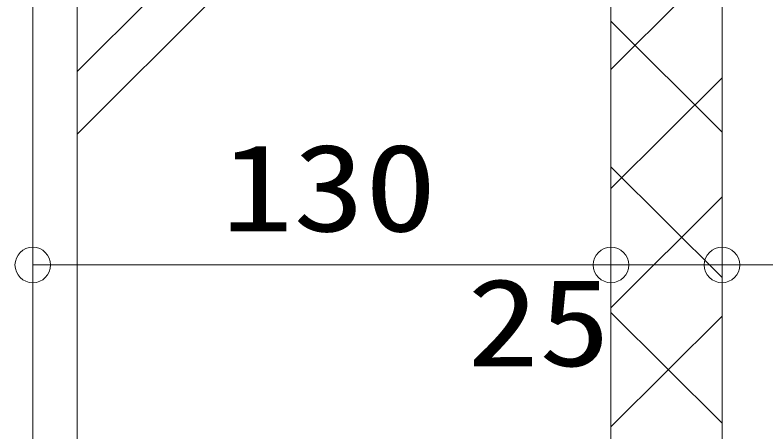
# Model space of a CAD drawing. Units: millimetres at full size, sheet at 1:10; details may follow other scales. Extents: x -1350 to 1480, y -1825 to 2250.
# Drawn here: x -794.4 to -625.5, y -199.6 to -105.8 of the extents above; entities that cross this region are included whole.
import ezdxf
from ezdxf.enums import TextEntityAlignment as Align

# ---------------------------------------------------------------- set-up
doc = ezdxf.new("R2010")
doc.units = ezdxf.units.MM
doc.header["$LTSCALE"] = 10
for name, color, linetype, lineweight in [('0-1_一般', 4, 'Continuous', 18), ('0-3_寸法', 4, 'Continuous', 18), ('0-9__0-2_プロット', 4, 'Continuous', 18)]:
    doc.layers.add(name, color=color, linetype=linetype, lineweight=lineweight)
doc.styles.add('ＭＳ ゴシック', font='')
doc.styles.get('ＭＳ ゴシック').set_extended_font_data('MS Gothic')

msp = doc.modelspace()

# ---------------------------------------------------------------- linework, layer by layer
at = {"layer": '0-1_一般'}
for p, q in [((-660.16, -394.76), (-660.16, 15.24)), ((-635.16, 15.24), (-635.16, -394.76)), ((-660.16, -118.11), (-635.16, -93.11)), ((-660.16, -107.23), (-635.16, -132.23)), ((-660.16, -144.98), (-635.16, -119.98)), ((-660.16, -140.06), (-635.16, -165.06)), ((-660.16, -171.84), (-635.16, -146.84)), ((-660.16, -172.9), (-635.16, -197.9)), ((-660.16, -198.71), (-635.16, -173.71))]:
    msp.add_line(p, q, dxfattribs=at)
at = {"layer": '0-3_寸法'}
for p, q in [((-790.36, -178.1), (-790.36, -172.2)), ((-660.16, -178.1), (-660.16, -172.2)), ((-660.16, -178.1), (-660.16, -172.2)), ((-635.16, -178.1), (-635.16, -172.2)), ((-635.16, -178.1), (-635.16, -172.2))]:
    msp.add_line(p, q, dxfattribs=at)
msp.add_lwpolyline([(80.04, -162.2), (-50.16, -162.2), (-75.16, -162.2), (-635.16, -162.2), (-660.16, -162.2), (-790.36, -162.2)], dxfattribs=at)
for centre in [(-790.36, -162.2), (-660.16, -162.2), (-660.16, -162.2), (-635.16, -162.2), (-635.16, -162.2)]:
    msp.add_circle(centre, 4, dxfattribs=at)
at = {"layer": '0-9__0-2_プロット'}
for p, q in [((-790.36, -254.76), (-790.36, 15.24)), ((-660.16, -394.76), (-660.16, 10.24)), ((-780.36, -264.76), (-780.36, 5.24)), ((-660.16, 1.63), (-780.36, -118.57)), ((-660.16, -12.52), (-780.36, -132.72))]:
    msp.add_line(p, q, dxfattribs=at)

# ---------------------------------------------------------------- texts
at = {"layer": '0-3_寸法', "color": 7, "style": 'ＭＳ ゴシック', "width": 1.2}
for s, p in [('130', (-747.89, -160.59)), ('25', (-692.55, -190.96))]:
    msp.add_text(s, height=19.79, dxfattribs=at).set_placement(p, align=Align.BOTTOM_LEFT)

doc.saveas('drawing.dxf')
